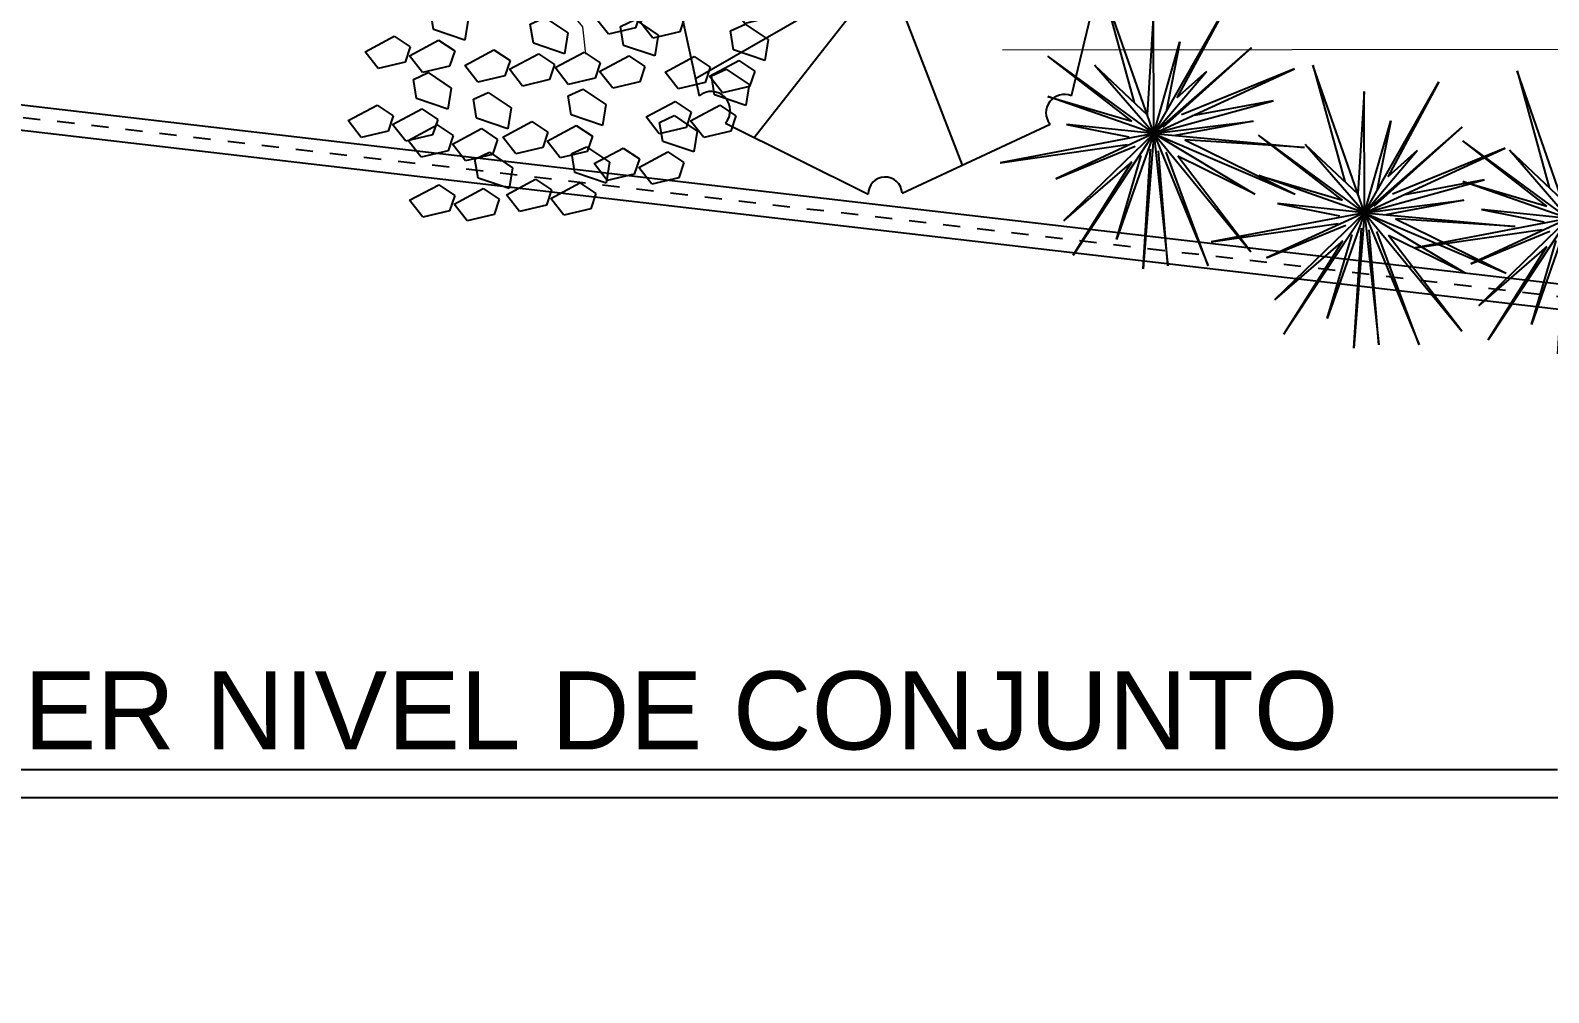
# Model space of a CAD drawing. Header units: feet. Extents: x 1019 to 2236, y -546 to 122.
# Drawn here: x 1074.06 to 1082.92, y -522.69 to -517.08 of the extents above; entities that cross this region are included whole.
import ezdxf

# ---------------------------------------------------------------- set-up
doc = ezdxf.new("R2010")
doc.units = ezdxf.units.FT
doc.header["$LTSCALE"] = 0.05
doc.header["$MEASUREMENT"] = 0
doc.linetypes.add('DASHDOT', pattern=[25.4, 12.7, -6.35, 0, -6.35])
for name, color, linetype, lineweight in [('A-GENM', 8, 'Continuous', 9), ('arq-pisos', 251, 'Continuous', 5), ('None', 7, 'Continuous', 5)]:
    doc.layers.add(name, color=color, linetype=linetype, lineweight=lineweight)
for name, color, linetype in [('PISO', 8, 'Continuous'), ('SOLAR', 2, 'DASHDOT'), ('textos', 7, 'Continuous'), ('TEXXT', 2, 'Continuous')]:
    doc.layers.add(name, color=color, linetype=linetype)
doc.layers.add('PLANTS', color=7, linetype='Continuous', true_color=0x005716)
doc.styles.add('DAMIAN', font='arial.ttf', dxfattribs={"height": 0.12})

# ---------------------------------------------------------------- blocks, each defined once
blk = doc.blocks.new('Arbol200')
at = {"color": 33, "linetype": 'Continuous'}
for p, q in [((0.4574951999998916, 0.5537303999975819), (0.5337287999989598, 0.6718463999997737)), ((0.5337287999989598, 0.6718463999997737), (0.6184944000002246, 0.7262243999979517)), ((0.550641599999642, 0.5264423999993567), (0.6778007999986471, 0.6808067999980237)), ((0.6778007999986471, 0.6808067999980237), (0.8216783999996436, 0.7262243999979517)), ((-0.7032708000002571, 0.4266540000004141), (-0.8557092000001034, 0.5174819999978325)), ((0.3727367999994271, 0.3541499999984779), (0.4574951999998916, 0.5537303999975819)), ((0.4744223999989003, 0.3087359999997687), (0.550641599999642, 0.5264423999993567)), ((-0.7032708000002571, 0.3268620000002528), (-0.8640756000002624, 0.4358124000002107)), ((-0.2796048000013002, 0.3722759999989619), (-0.7032708000002571, 0.4266540000004141)), ((-1.135203042679223e-14, 0.2179043999978574), (-0.2796048000013002, 0.3722759999989619)), ((0.09313559999935705, 0.09998999999843078), (0.3727367999994271, 0.3541499999984779)), ((-0.2881512000001862, 0.2541600000000443), (-0.7032708000002571, 0.3268620000002528)), ((-0.05929920000090758, 0.1362419999993989), (-0.2881512000001862, 0.2541600000000443)), ((0.3389003999993179, 0.163529999997624), (0.4744223999989003, 0.3087359999997687)), ((0.09313559999935705, 0.09998999999843078), (-1.135203042679223e-14, 0.2179043999978574)), ((-1.135203042679223e-14, -2.84147705365001e-15), (-0.05929920000090758, 0.1362419999993989)), ((0.1779083999997851, -0.01812960000170562), (0.3389003999993179, 0.163529999997624)), ((-1.135203042679223e-14, -2.84147705365001e-15), (-0.07621920000075305, -0.2541636000012687)), ((0.1779083999997851, -0.01812960000170562), (0.01691640000025246, -0.3358259999997272)), ((-0.07621920000075305, -0.2541636000012687), (-0.2202912000004403, -0.3447936000004148)), ((-0.2202912000004403, -0.3447936000004148), (-0.3389040000005593, -0.6354035999997023)), ((-0.1271628000002351, -0.3993696000001392), (-0.2372112000002857, -0.6806124000009759)), ((0.01691640000025246, -0.3358259999997272), (-0.1271628000002351, -0.3993696000001392)), ((-0.2372112000002857, -0.6806124000009759), (-0.1695492000004492, -0.8260236000005562))]:
    blk.add_line(p, q, dxfattribs=at)
at = {"layer": 'PLANTS', "linetype": 'Continuous'}
for p, q in [((-0.6969347999998831, 1.644184799998035), (-0.5788044000010018, 1.74096719999761)), ((-0.4737060000003225, 1.689757199997981), (-0.5797007999999664, 1.542340800000599)), ((-0.5788044000010018, 1.74096719999761), (-0.4737060000003225, 1.689757199997981)), ((0.09125279999879013, 1.601254799998784), (0.1497887999999762, 1.74230639999914)), ((0.1497887999999762, 1.74230639999914), (0.2666231999988554, 1.746701999997455)), ((0.2666231999988554, 1.746701999997455), (0.2426508000000353, 1.566730800000002)), ((0.2941451999993546, 1.60529399999759), (0.3346091999986924, 1.703455199999004)), ((0.3346091999986924, 1.703455199999004), (0.4226903999993624, 1.692414000000278)), ((0.4226903999993624, 1.692414000000278), (0.4858559999995009, 1.553374800000162)), ((0.4894523999990156, 1.556042399999566), (0.5479955999993649, 1.697090399998703)), ((0.5479955999993649, 1.697090399998703), (0.6648227999990808, 1.701486000000292)), ((0.6648227999990808, 1.701486000000292), (0.640857599999424, 1.521514799999565)), ((-0.9263412000002176, 1.555462799999802), (-0.8082072000001175, 1.652238000000213)), ((-0.7031088000010753, 1.601028000000585), (-0.8091072000003009, 1.453615199997873)), ((-0.8082072000001175, 1.652238000000213), (-0.7031088000010753, 1.601028000000585)), ((-0.6849720000002093, 1.556225999999512), (-0.6969347999998831, 1.644184799998035)), ((0.1432800000000384, 1.529330399999887), (0.09125279999879013, 1.601254799998784)), ((0.40936319999945, 1.464969599997855), (0.2941451999993546, 1.60529399999759)), ((0.6923411999999984, 1.560078000000428), (0.7328124000001366, 1.658235600000623)), ((0.7328124000001366, 1.658235600000623), (0.8208971999987511, 1.647197999999841)), ((0.7519428000001311, 1.501466399999842), (0.8104859999988434, 1.642518000000197)), ((0.8104859999988434, 1.642518000000197), (0.9273132000001965, 1.646910000000568)), ((0.8208971999987511, 1.647197999999841), (0.8840627999988896, 1.50816239999767)), ((0.9273132000001965, 1.646910000000568), (0.9033479999989026, 1.466942399997785)), ((0.9548351999990585, 1.505501999997429), (0.9953063999991968, 1.603659599997624)), ((0.9953063999991968, 1.603659599997624), (1.083387599999867, 1.592625599998061)), ((1.083387599999867, 1.592625599998061), (1.146553200000005, 1.453586399997945)), ((-0.9143748000009622, 1.467503999998004), (-0.9263412000002176, 1.555462799999802)), ((-0.5797007999999664, 1.542340800000599), (-0.6849720000002093, 1.556225999999512)), ((-0.4766436000010912, 1.462525199998706), (-0.3585059999997725, 1.55930759999828)), ((-0.2534147999998936, 1.508097599998652), (-0.3594059999999558, 1.360684799999214)), ((-0.3585059999997725, 1.55930759999828), (-0.2534147999998936, 1.508097599998652)), ((0.2426508000000353, 1.566730800000002), (0.1432800000000384, 1.529330399999887)), ((0.4858559999995009, 1.553374800000162), (0.40936319999945, 1.464969599997855)), ((0.5414795999986267, 1.48411439999945), (0.4894523999990156, 1.556042399999566)), ((0.640857599999424, 1.521514799999565), (0.5414795999986267, 1.48411439999945)), ((0.8075627999996754, 1.419753599997418), (0.6923411999999984, 1.560078000000428)), ((0.8840627999988896, 1.50816239999767), (0.8075627999996754, 1.419753599997418)), ((-0.8091072000003009, 1.453615199997873), (-0.9143748000009622, 1.467503999998004)), ((-0.7060499999997887, 1.373803200000472), (-0.5879160000013257, 1.470581999998828)), ((-0.5879160000013257, 1.470581999998828), (-0.4828176000006464, 1.419379199998363)), ((-0.4646807999997804, 1.374566400000182), (-0.4766436000010912, 1.462525199998706)), ((-0.2479752000001212, 1.34460719999806), (-0.1298448000012399, 1.441393199998853)), ((-0.1298448000012399, 1.441393199998853), (-0.02475000000014232, 1.390183199999225)), ((0.320921999999689, 1.360785600000596), (0.3613931999998272, 1.458957599999118)), ((0.3613931999998272, 1.458957599999118), (0.4494780000000787, 1.447909199997954)), ((0.4494780000000787, 1.447909199997954), (0.5126471999997988, 1.308877200000276)), ((0.8039771999989056, 1.429538399999726), (0.7519428000001311, 1.501466399999842)), ((0.9033479999989026, 1.466942399997785), (0.8039771999989056, 1.429538399999726)), ((1.070060399999954, 1.365181199998912), (0.9548351999990585, 1.505501999997429)), ((1.146553200000005, 1.453586399997945), (1.070060399999954, 1.365181199998912)), ((-0.9386964000001283, 1.390683599998371), (-0.7586100000013288, 1.413773999999827)), ((-0.9044280000011098, 1.278910799998991), (-0.9386964000001283, 1.390683599998371)), ((-0.7586100000013288, 1.413773999999827), (-0.6969312000003014, 1.327345199998669)), ((-0.6940800000009516, 1.285844399998675), (-0.7060499999997887, 1.373803200000472)), ((-0.4828176000006464, 1.419379199998363), (-0.5888124000002903, 1.271962799997706)), ((-0.4773852000000374, 1.255888799997771), (-0.3592548000011561, 1.352663999998182)), ((-0.3594059999999558, 1.360684799999214), (-0.4646807999997804, 1.374566400000182)), ((-0.3592548000011561, 1.352663999998182), (-0.2541564000004768, 1.301453999998554)), ((-0.2360160000000291, 1.256648399999537), (-0.2479752000001212, 1.34460719999806)), ((-0.02475000000014232, 1.390183199999225), (-0.1307447999997862, 1.242766799998569)), ((0.4361471999989476, 1.220468400000024), (0.320921999999689, 1.360785600000596)), ((0.7191287999990776, 1.31556960000016), (0.7595999999992159, 1.413741599998681)), ((0.7595999999992159, 1.413741599998681), (0.8476775999986671, 1.402693199997517)), ((0.8476775999986671, 1.402693199997517), (0.9108468000000243, 1.263661199999839)), ((0.9816263999993565, 1.26099719999838), (1.022097599999495, 1.359165599998957)), ((1.022097599999495, 1.359165599998957), (1.110175199998946, 1.348117199997793)), ((1.05933960000001, 1.270760399999924), (1.117886399999941, 1.411812000000279)), ((1.110175199998946, 1.348117199997793), (1.173337199999503, 1.209085200000115)), ((1.117886399999941, 1.411812000000279), (1.234710000000075, 1.416203999997376)), ((1.234710000000075, 1.416203999997376), (1.210744799998781, 1.236236399997867)), ((1.262231999998937, 1.274795999997511), (1.302703199999075, 1.372960800000143)), ((1.302703199999075, 1.372960800000143), (1.390784399999745, 1.361919599998143)), ((1.390784399999745, 1.361919599998143), (1.453949999999884, 1.222880399998027)), ((-0.7530696000001739, 1.258577999997939), (-0.9044280000011098, 1.278910799998991)), ((-0.9003132000012668, 1.172116799998909), (-0.7821792000011668, 1.268899199998484)), ((-0.7821792000011668, 1.268899199998484), (-0.677088000001288, 1.217689199998855)), ((-0.6969312000003014, 1.327345199998669), (-0.7530696000001739, 1.258577999997939)), ((-0.5888124000002903, 1.271962799997706), (-0.6940800000009516, 1.285844399998675)), ((-0.4654152000012004, 1.167926399998029), (-0.4773852000000374, 1.255888799997771)), ((-0.2541564000004768, 1.301453999998554), (-0.3601476000005391, 1.154037599997898)), ((-0.1307447999997862, 1.242766799998569), (-0.2360160000000291, 1.256648399999537)), ((0.269157599999005, 1.120226399998134), (0.327693600000191, 1.261277999998489)), ((0.327693600000191, 1.261277999998489), (0.4445243999994886, 1.265673600000079)), ((0.4445243999994886, 1.265673600000079), (0.4205556000002502, 1.085702399999351)), ((0.5126471999997988, 1.308877200000276), (0.4361471999989476, 1.220468400000024)), ((0.8343539999999734, 1.175255999997532), (0.7191287999990776, 1.31556960000016)), ((0.9108468000000243, 1.263661199999839), (0.8343539999999734, 1.175255999997532)), ((1.096844399999452, 1.120679999997807), (0.9816263999993565, 1.26099719999838)), ((1.111366799999621, 1.198832399999807), (1.05933960000001, 1.270760399999924)), ((1.377449999999032, 1.134475199998994), (1.262231999998937, 1.274795999997511)), ((-1.129723200001183, 1.083394799997401), (-1.011589200001083, 1.180169999997813)), ((-1.011589200001083, 1.180169999997813), (-0.9064908000004037, 1.128967200000622)), ((-0.8883540000011748, 1.084158000000386), (-0.9003132000012668, 1.172116799998909)), ((-0.677088000001288, 1.217689199998855), (-0.7830828000009318, 1.070272799998199)), ((-0.7184052000013366, 1.209023999999042), (-0.5383188000008999, 1.232114400000498)), ((-0.6841332000010992, 1.097251199999661), (-0.7184052000013366, 1.209023999999042)), ((-0.5383188000008999, 1.232114400000498), (-0.4766364000002908, 1.145689200000558)), ((0.4720391999991875, 1.124265600000214), (0.5125103999993257, 1.22241959999919)), ((0.5125103999993257, 1.22241959999919), (0.6005915999999956, 1.211385599999627)), ((0.6005915999999956, 1.211385599999627), (0.6637643999992974, 1.072346399999512)), ((1.173337199999503, 1.209085200000115), (1.096844399999452, 1.120679999997807)), ((1.210744799998781, 1.236236399997867), (1.111366799999621, 1.198832399999807)), ((1.453949999999884, 1.222880399998027), (1.377449999999032, 1.134475199998994)), ((-1.409558400000253, 1.113483599997559), (-1.305216000000121, 1.166212799997444)), ((-1.403931600000953, 0.9608759999977308), (-1.409558400000253, 1.113483599997559)), ((-1.305216000000121, 1.166212799997444), (-1.251925200000016, 0.9926423999993829)), ((-0.9064908000004037, 1.128967200000622), (-1.012489200001266, 0.9815507999999652)), ((-0.532778399999745, 1.07691839999861), (-0.6841332000010992, 1.097251199999661)), ((-0.4766364000002908, 1.145689200000558), (-0.532778399999745, 1.07691839999861)), ((-0.4897440000011669, 1.091105999998396), (-0.3096503999999299, 1.114196399999852)), ((-0.455468400001348, 0.9793331999990158), (-0.4897440000011669, 1.091105999998396)), ((-0.3601476000005391, 1.154037599997898), (-0.4654152000012004, 1.167926399998029)), ((-0.3096503999999299, 1.114196399999852), (-0.2479752000001212, 1.027771199999913)), ((0.3211848000002533, 1.048301999999236), (0.269157599999005, 1.120226399998134)), ((0.5872644000000832, 0.9839412000004784), (0.4720391999991875, 1.124265600000214)), ((0.5825880000000211, 0.9568943999987793), (0.6411275999991517, 1.097945999999135)), ((0.6411275999991517, 1.097945999999135), (0.7579584000000863, 1.102337999999506)), ((0.7579584000000863, 1.102337999999506), (0.7339895999992109, 0.9223703999999968)), ((1.289016000000072, 1.030291199998461), (1.32948720000021, 1.128459599999039)), ((1.32948720000021, 1.128459599999039), (1.417564799999661, 1.117411199997875)), ((1.417564799999661, 1.117411199997875), (1.480733999999381, 0.9783792000001965)), ((-1.117753200000709, 0.9954359999988781), (-1.129723200001183, 1.083394799997401)), ((-0.7830828000009318, 1.070272799998199), (-0.8883540000011748, 1.084158000000386)), ((-0.3411144000007084, 0.9087947999978467), (-0.22298400000019, 1.005577199997421)), ((-0.2479752000001212, 1.027771199999913), (-0.3041172000012125, 0.959003999999183)), ((-0.22298400000019, 1.005577199997421), (-0.1178928000003111, 0.9543671999977931)), ((0.4205556000002502, 1.085702399999351), (0.3211848000002533, 1.048301999999236)), ((0.6637643999992974, 1.072346399999512), (0.5872644000000832, 0.9839412000004784)), ((0.7854803999989485, 0.9609335999975854), (0.8259443999999234, 1.059094799998999)), ((0.8259443999999234, 1.059094799998999), (0.9140255999989562, 1.048053600000273)), ((0.9140255999989562, 1.048053600000273), (0.9771911999990948, 0.9090144000001572)), ((1.404244799998912, 0.8899739999978891), (1.289016000000072, 1.030291199998461)), ((-1.477641600000254, 0.8771327999987959), (-1.37329560000054, 0.9298619999986811)), ((-1.326646800001265, 0.9172079999974783), (-1.403931600000953, 0.9608759999977308)), ((-1.37329560000054, 0.9298619999986811), (-1.320008400000017, 0.7562916000006197)), ((-1.251925200000016, 0.9926423999993829), (-1.326646800001265, 0.9172079999974783)), ((-1.142078400001094, 0.918615599999245), (-0.9619920000006572, 0.941705999997427)), ((-1.012489200001266, 0.9815507999999652), (-1.117753200000709, 0.9954359999988781)), ((-0.9619920000006572, 0.941705999997427), (-0.9003096000000481, 0.8552771999995428)), ((-0.3041172000012125, 0.959003999999183), (-0.455468400001348, 0.9793331999990158)), ((-0.1178928000003111, 0.9543671999977931), (-0.2238875999999549, 0.8069508000004105)), ((0.4988339999990671, 0.8797571999999462), (0.5393051999992053, 0.9779256000005232)), ((0.5393051999992053, 0.9779256000005232), (0.6273863999998752, 0.9668771999993594)), ((0.6346151999996322, 0.8849699999998818), (0.5825880000000211, 0.9568943999987793)), ((0.6273863999998752, 0.9668771999993594), (0.6905520000000137, 0.827845199998407)), ((0.7339895999992109, 0.9223703999999968), (0.6346151999996322, 0.8849699999998818)), ((0.9006983999990438, 0.8206091999978496), (0.7854803999989485, 0.9609335999975854)), ((1.321253999999305, 0.8293967999998102), (1.379793600000073, 0.9704484000001655)), ((1.379793600000073, 0.9704484000001655), (1.496624399999371, 0.974843999998481)), ((1.480733999999381, 0.9783792000001965), (1.404244799998912, 0.8899739999978891)), ((1.496624399999371, 0.974843999998481), (1.472651999998914, 0.7948727999977534)), ((1.52414639999987, 0.8334359999986162), (1.564610399999208, 0.93159720000003)), ((1.564610399999208, 0.93159720000003), (1.652691599999878, 0.9205559999980294)), ((1.652691599999878, 0.9205559999980294), (1.715857200000016, 0.7815167999979138)), ((-1.472018400000536, 0.7245215999977489), (-1.477641600000254, 0.8771327999987959)), ((-1.107806400000857, 0.8068427999998646), (-1.142078400001094, 0.918615599999245)), ((-0.9003096000000481, 0.8552771999995428), (-0.9564516000011394, 0.7865099999988131)), ((-0.5705208000010429, 0.8200727999996131), (-0.4523904000005246, 0.9168480000000243)), ((-0.3472919999998453, 0.8656451999995596), (-0.4532904000007079, 0.7182287999989029)), ((-0.4523904000005246, 0.9168480000000243), (-0.3472919999998453, 0.8656451999995596)), ((-0.3291516000010347, 0.8208359999993233), (-0.3411144000007084, 0.9087947999978467)), ((0.6140519999991625, 0.7394399999993737), (0.4988339999990671, 0.8797571999999462)), ((0.9771911999990948, 0.9090144000001572), (0.9006983999990438, 0.8206091999978496)), ((1.014627599999937, 0.7481483999974414), (1.07317079999865, 0.8891963999998522)), ((1.07317079999865, 0.8891963999998522), (1.189994399998784, 0.8935919999981677)), ((1.189994399998784, 0.8935919999981677), (1.166032799998709, 0.7136243999986589)), ((1.217516399999283, 0.7521839999983029), (1.257987599999421, 0.850341599998498)), ((1.257987599999421, 0.850341599998498), (1.346072399999673, 0.8393075999989349)), ((1.346072399999673, 0.8393075999989349), (1.40923440000023, 0.7002683999988192)), ((-1.320008400000017, 0.7562916000006197), (-1.394730000001266, 0.6808571999987151)), ((-1.348264800000299, 0.6150203999979538), (-1.257735600000899, 0.7723979999984265)), ((-1.257735600000899, 0.7723979999984265), (-1.151604000000782, 0.7692551999985852)), ((-1.151604000000782, 0.7692551999985852), (-1.130792400001349, 0.6829559999987367)), ((-0.9564516000011394, 0.7865099999988131), (-1.107806400000857, 0.8068427999998646)), ((-0.8240904000009436, 0.6910883999982587), (-0.7059564000008435, 0.787870799997833)), ((-0.7059564000008435, 0.787870799997833), (-0.6008652000009647, 0.736660799998205)), ((-0.5585616000009508, 0.7321139999978157), (-0.5705208000010429, 0.8200727999996131)), ((-0.2238875999999549, 0.8069508000004105), (-0.3291516000010347, 0.8208359999993233)), ((0.6905520000000137, 0.827845199998407), (0.6140519999991625, 0.7394399999993737)), ((0.8122571999992828, 0.7164252000005916), (0.852728399999421, 0.8145935999978945)), ((0.852728399999421, 0.8145935999978945), (0.9408131999996725, 0.8035452000000048)), ((0.9408131999996725, 0.8035452000000048), (1.003982399999393, 0.6645131999990525)), ((1.373281199998917, 0.7574723999976384), (1.321253999999305, 0.8293967999998102)), ((1.472651999998914, 0.7948727999977534), (1.373281199998917, 0.7574723999976384)), ((1.639364399999965, 0.6931115999988804), (1.52414639999987, 0.8334359999986162)), ((1.715857200000016, 0.7815167999979138), (1.639364399999965, 0.6931115999988804)), ((-1.394730000001266, 0.6808571999987151), (-1.472018400000536, 0.7245215999977489)), ((-1.240200000000561, 0.659541599998917), (-1.135857600000429, 0.7122707999988023)), ((-1.130792400001349, 0.6829559999987367), (-1.238526000000286, 0.5747147999998531)), ((-1.135857600000429, 0.7122707999988023), (-1.082566800000325, 0.5387003999974667)), ((-1.053496800001278, 0.6023664000000252), (-0.935362800001178, 0.6991416000004363)), ((-0.935362800001178, 0.6991416000004363), (-0.8302644000004988, 0.6479387999999715)), ((-0.8121276000012698, 0.6031259999985167), (-0.8240904000009436, 0.6910883999982587)), ((-0.6008652000009647, 0.736660799998205), (-0.7068600000006084, 0.5892443999975483)), ((-0.5828796000005354, 0.6552935999981826), (-0.4027932000000987, 0.6783839999996387)), ((-0.4532904000007079, 0.7182287999989029), (-0.5585616000009508, 0.7321139999978157)), ((-0.4027932000000987, 0.6783839999996387), (-0.3411144000007084, 0.5919551999984803)), ((0.9274859999997601, 0.576108000000019), (0.8122571999992828, 0.7164252000005916)), ((1.066654799999549, 0.6762204000005994), (1.014627599999937, 0.7481483999974414)), ((1.166032799998709, 0.7136243999986589), (1.066654799999549, 0.6762204000005994)), ((1.332734399999379, 0.6118631999997859), (1.217516399999283, 0.7521839999983029)), ((1.40923440000023, 0.7002683999988192), (1.332734399999379, 0.6118631999997859)), ((1.550923200000204, 0.5889275999983482), (1.591394399998705, 0.6870959999989252)), ((1.591394399998705, 0.6870959999989252), (1.679479199998957, 0.6760511999989801)), ((1.679479199998957, 0.6760511999989801), (1.742648399998677, 0.5370191999980278)), ((-1.545080399999835, 0.6141276000002079), (-1.44073800000134, 0.6668568000000931)), ((-1.539453600000536, 0.4615200000003795), (-1.545080399999835, 0.6141276000002079)), ((-1.44073800000134, 0.6668568000000931), (-1.387447200001236, 0.4932863999987575)), ((-1.238526000000286, 0.5747147999998531), (-1.348264800000299, 0.6150203999979538)), ((-1.234573200001262, 0.5069339999990887), (-1.240200000000561, 0.659541599998917)), ((-1.041530400000386, 0.5144075999982277), (-1.053496800001278, 0.6023664000000252)), ((-0.8302644000004988, 0.6479387999999715), (-0.9362628000013613, 0.5005223999993148)), ((-0.7068600000006084, 0.5892443999975483), (-0.8121276000012698, 0.6031259999985167)), ((-0.5486111999998797, 0.5435207999988023), (-0.5828796000005354, 0.6552935999981826)), ((-0.3411144000007084, 0.5919551999984803), (-0.3972528000005809, 0.5231879999977508)), ((0.6673644000000308, 0.4667040000003879), (0.7259003999995798, 0.6077555999974691)), ((0.7259003999995798, 0.6077555999974691), (0.8427311999988774, 0.6121511999990588)), ((0.8427311999988774, 0.6121511999990588), (0.818762399999639, 0.4321799999983312)), ((1.003982399999393, 0.6645131999990525), (0.9274859999997601, 0.576108000000019)), ((1.244303999999999, 0.5076755999980349), (1.284775200000138, 0.6058475999998307)), ((1.284775200000138, 0.6058475999998307), (1.372849200000007, 0.5947991999986669)), ((1.372849200000007, 0.5947991999986669), (1.436021999999309, 0.4557671999977145)), ((1.666151999999044, 0.4486103999977757), (1.550923200000204, 0.5889275999983482)), ((-1.157288399999936, 0.4632659999988362), (-1.234573200001262, 0.5069339999990887)), ((-1.082566800000325, 0.5387003999974667), (-1.157288399999936, 0.4632659999988362)), ((-0.9362628000013613, 0.5005223999993148), (-1.041530400000386, 0.5144075999982277)), ((-0.3972528000005809, 0.5231879999977508), (-0.5486111999998797, 0.5435207999988023)), ((0.8702531999993766, 0.4707431999991939), (0.9107171999987144, 0.5688971999981702)), ((0.9107171999987144, 0.5688971999981702), (0.9987983999993844, 0.5578631999986072)), ((0.9987983999993844, 0.5578631999986072), (1.061963999999523, 0.4188239999984915)), ((1.359529199999258, 0.3673619999986812), (1.244303999999999, 0.5076755999980349)), ((1.742648399998677, 0.5370191999980278), (1.666151999999044, 0.4486103999977757)), ((-1.613167200001055, 0.3777767999981705), (-1.508817600000123, 0.4305059999980557)), ((-1.462168800000847, 0.417852000000127), (-1.539453600000536, 0.4615200000003795)), ((-1.508817600000123, 0.4305059999980557), (-1.455534000000819, 0.2569355999999942)), ((-1.387447200001236, 0.4932863999987575), (-1.462168800000847, 0.417852000000127)), ((-1.308283200000562, 0.4231908000001539), (-1.20394080000043, 0.475920000000039)), ((-1.302660000000844, 0.2705795999991067), (-1.308283200000562, 0.4231908000001539)), ((-1.20394080000043, 0.475920000000039), (-1.150650000000325, 0.3023495999987034)), ((-1.065855600000771, 0.4375835999973759), (-0.8857692000003339, 0.4606776000000508)), ((-1.031583600000533, 0.3258107999979955), (-1.065855600000771, 0.4375835999973759)), ((-0.8857692000003339, 0.4606776000000508), (-0.8240868000013619, 0.3742487999988924)), ((0.719391599999642, 0.3947795999982162), (0.6673644000000308, 0.4667040000003879)), ((0.818762399999639, 0.4321799999983312), (0.719391599999642, 0.3947795999982162)), ((0.9854711999994719, 0.3304187999994582), (0.8702531999993766, 0.4707431999991939)), ((1.061963999999523, 0.4188239999984915), (0.9854711999994719, 0.3304187999994582)), ((1.436021999999309, 0.4557671999977145), (1.359529199999258, 0.3673619999986812)), ((1.45521359999874, 0.3123323999992834), (1.513749599999926, 0.4533839999996388)), ((1.513749599999926, 0.4533839999996388), (1.630583999998805, 0.4577795999979543)), ((1.630583999998805, 0.4577795999979543), (1.606611599999985, 0.2778084000005009)), ((-1.607540400000118, 0.2251619999991789), (-1.613167200001055, 0.3777767999981705)), ((-0.8240868000013619, 0.3742487999988924), (-0.8802252000012344, 0.3054815999981628)), ((1.133229599999674, 0.2398319999985659), (1.191769199998805, 0.3808799999977026)), ((1.191769199998805, 0.3808799999977026), (1.30859999999974, 0.3852755999992922)), ((1.30859999999974, 0.3852755999992922), (1.284631199998864, 0.2053043999985647)), ((1.336114799999438, 0.2438675999994274), (1.376585999999577, 0.3420323999987857)), ((1.376585999999577, 0.3420323999987857), (1.464667200000247, 0.3309912000000594)), ((1.658095199998922, 0.3163715999980894), (1.698566399999061, 0.4145256000003399)), ((1.698566399999061, 0.4145256000003399), (1.786651199999312, 0.4034915999975027)), ((1.786651199999312, 0.4034915999975027), (1.849820399999032, 0.264452399997387)), ((-1.455534000000819, 0.2569355999999942), (-1.530252000000848, 0.1815011999980896)), ((-1.483786799999882, 0.1156644000006025), (-1.393261200000063, 0.2730419999978011)), ((-1.393261200000063, 0.2730419999978011), (-1.287129599999946, 0.2698991999979597)), ((-1.225371599999937, 0.226915200000073), (-1.302660000000844, 0.2705795999991067)), ((-1.287129599999946, 0.2698991999979597), (-1.266318000000513, 0.1835999999981112)), ((-1.150650000000325, 0.3023495999987034), (-1.225371599999937, 0.226915200000073)), ((-1.178906400000608, 0.1610783999993117), (-1.088380800000789, 0.318459599997729)), ((-1.088380800000789, 0.318459599997729), (-0.9822528000002535, 0.3153131999999431)), ((-0.8802252000012344, 0.3054815999981628), (-1.031583600000533, 0.3258107999979955)), ((-0.9822528000002535, 0.3153131999999431), (-0.9614376000012383, 0.2290175999980391)), ((0.8970335999992926, 0.2262347999989259), (0.937501199999849, 0.324403199999503)), ((0.937501199999849, 0.324403199999503), (1.025586000000101, 0.3133547999983392)), ((1.025586000000101, 0.3133547999983392), (1.088758799999402, 0.1743227999973868)), ((1.507240799999988, 0.2404080000003858), (1.45521359999874, 0.3123323999992834)), ((1.464667200000247, 0.3309912000000594), (1.527839999999548, 0.1919519999999437)), ((1.606611599999985, 0.2778084000005009), (1.507240799999988, 0.2404080000003858)), ((1.773320399999818, 0.1760471999983537), (1.658095199998922, 0.3163715999980894)), ((1.849820399999032, 0.264452399997387), (1.773320399999818, 0.1760471999983537)), ((-1.530252000000848, 0.1815011999980896), (-1.607540400000118, 0.2251619999991789)), ((-1.266318000000513, 0.1835999999981112), (-1.374047999999868, 0.07535879999922769)), ((-0.9614376000012383, 0.2290175999980391), (-1.069167600000594, 0.1207727999979369)), ((1.012258800000188, 0.08591759999835345), (0.8970335999992926, 0.2262347999989259)), ((1.088758799999402, 0.1743227999973868), (1.012258800000188, 0.08591759999835345)), ((1.185256799999286, 0.1679039999984496), (1.133229599999674, 0.2398319999985659)), ((1.284631199998864, 0.2053043999985647), (1.185256799999286, 0.1679039999984496)), ((1.451339999998697, 0.1035467999976362), (1.336114799999438, 0.2438675999994274)), ((1.527839999999548, 0.1919519999999437), (1.451339999998697, 0.1035467999976362)), ((1.684889999998802, 0.07186319999782143), (1.72536119999894, 0.1700315999983985)), ((1.72536119999894, 0.1700315999983985), (1.81344239999961, 0.1589832000005089)), ((-1.374047999999868, 0.07535879999922769), (-1.483786799999882, 0.1156644000006025)), ((-1.069167600000594, 0.1207727999979369), (-1.178906400000608, 0.1610783999993117)), ((1.362905999999737, -0.0006408000008406127), (1.403377199999875, 0.09753119999768102)), ((1.403377199999875, 0.09753119999768102), (1.491462000000126, 0.08648279999979137)), ((1.491462000000126, 0.08648279999979137), (1.554623999999046, -0.05254920000116101)), ((1.81344239999961, 0.1589832000005089), (1.876607999999748, 0.01995119999955648)), ((0.7011935999993397, -0.08703359999963424), (0.7597295999988887, 0.05401799999744696)), ((0.7597295999988887, 0.05401799999744696), (0.8765639999994049, 0.05841359999903659)), ((0.8765639999994049, 0.05841359999903659), (0.8525915999989478, -0.1215576000016909)), ((0.9040751999995222, -0.08299440000082824), (0.9445463999996604, 0.01515959999814811)), ((0.9445463999996604, 0.01515959999814811), (1.032631199999912, 0.004125599998585017)), ((1.032631199999912, 0.004125599998585017), (1.095800399999632, -0.1349136000015306)), ((1.09084319999946, -0.1051596000001183), (1.14938639999981, 0.03588839999901836)), ((1.14938639999981, 0.03588839999901836), (1.266213599999526, 0.04028400000060799)), ((1.266213599999526, 0.04028400000060799), (1.242248399999869, -0.139683600002175)), ((1.800107999998897, -0.06845399999947686), (1.684889999998802, 0.07186319999782143)), ((1.876607999999748, 0.01995119999955648), (1.800107999998897, -0.06845399999947686)), ((-1.536742800001241, -0.08989559999936601), (-1.445896800001003, -0.01631519999973818)), ((-1.445896800001003, -0.01631519999973818), (-1.357135200000823, -0.1747044000021589)), ((1.019304, -0.223318800000564), (0.9040751999995222, -0.08299440000082824)), ((1.293735600000025, -0.101124000002531), (1.334206800000163, -0.002966400002335944)), ((1.334206800000163, -0.002966400002335944), (1.422287999999196, -0.01400040000189904)), ((1.478127599999413, -0.1409544000001944), (1.362905999999737, -0.0006408000008406127)), ((1.422287999999196, -0.01400040000189904), (1.485453599999334, -0.1530396000020147)), ((1.554623999999046, -0.05254920000116101), (1.478127599999413, -0.1409544000001944)), ((-1.498996800000361, -0.2378772000014606), (-1.536742800001241, -0.08989559999936601)), ((-1.011567600000319, -0.2259432000017142), (-0.9207216000000811, -0.1523592000008676)), ((-0.9207216000000811, -0.1523592000008676), (-0.83196360000112, -0.3107484000000141)), ((0.7532207999989509, -0.158958000001806), (0.7011935999993397, -0.08703359999963424)), ((0.8525915999989478, -0.1215576000016909), (0.7532207999989509, -0.158958000001806)), ((1.095800399999632, -0.1349136000015306), (1.019304, -0.223318800000564)), ((1.142870399999071, -0.1770876000002346), (1.09084319999946, -0.1051596000001183)), ((1.242248399999869, -0.139683600002175), (1.142870399999071, -0.1770876000002346)), ((1.40895360000012, -0.241444800001048), (1.293735600000025, -0.101124000002531)), ((1.485453599999334, -0.1530396000020147), (1.40895360000012, -0.241444800001048)), ((-1.414231200000734, -0.2642292000004118), (-1.498996800000361, -0.2378772000014606)), ((-1.357135200000823, -0.1747044000021589), (-1.414231200000734, -0.2642292000004118)), ((-1.206395999999961, -0.3076056000001727), (-1.11555000000136, -0.2340252000005449)), ((-1.11555000000136, -0.2340252000005449), (-1.026792000000762, -0.3924108000017469)), ((-0.9738216000010764, -0.3739212000025901), (-1.011567600000319, -0.2259432000017142)), ((-0.6219180000001984, -0.3167639999999693), (-0.5310684000003788, -0.2431836000003414)), ((-0.5310684000003788, -0.2431836000003414), (-0.4423103999997806, -0.4015727999994879)), ((0.9308699999994018, -0.3275028000010962), (0.97134119999954, -0.2293344000005191)), ((0.97134119999954, -0.2293344000005191), (1.05942240000021, -0.240382800001683)), ((1.05942240000021, -0.240382800001683), (1.122587999998711, -0.3794147999993612)), ((1.320519599999523, -0.3456323999995248), (1.360990799999661, -0.2474604000010032)), ((1.360990799999661, -0.2474604000010032), (1.449068399999112, -0.258508800002167)), ((-1.553353200001049, -0.3353039999998174), (-1.46250360000123, -0.2617164000010263)), ((-1.46250360000123, -0.2617164000010263), (-1.373745600000632, -0.4201128000026102)), ((-1.168650000000719, -0.4555836000010486), (-1.206395999999961, -0.3076056000001727)), ((-0.83196360000112, -0.3107484000000141), (-0.8890559999998117, -0.4002732000015413)), ((-0.5841720000009558, -0.4647420000008452), (-0.6219180000001984, -0.3167639999999693)), ((1.046087999999497, -0.4678200000016687), (0.9308699999994018, -0.3275028000010962)), ((1.449068399999112, -0.258508800002167), (1.512237599998832, -0.3975407999998452)), ((-1.515610799999751, -0.4832820000006933), (-1.553353200001049, -0.3353039999998174)), ((-1.371513600001356, -0.5641631999998963), (-1.316278800001248, -0.3912047999994712)), ((-1.316278800001248, -0.3912047999994712), (-1.211882400000843, -0.3718548000004404)), ((-1.211882400000843, -0.3718548000004404), (-1.173308400001235, -0.4518071999995328)), ((-1.026792000000762, -0.3924108000017469), (-1.083884400001091, -0.4819355999999999)), ((-1.028178000000127, -0.4713480000009468), (-0.9373319999998897, -0.3977604000021557)), ((-0.8890559999998117, -0.4002732000015413), (-0.9738216000010764, -0.3739212000025901)), ((-0.9373319999998897, -0.3977604000021557), (-0.848570400001347, -0.5561568000004655)), ((-0.4423103999997806, -0.4015727999994879), (-0.4994064000013281, -0.4910976000010151)), ((1.122587999998711, -0.3794147999993612), (1.046087999999497, -0.4678200000016687)), ((1.435744799998781, -0.4859460000021528), (1.320519599999523, -0.3456323999995248)), ((1.512237599998832, -0.3975407999998452), (1.435744799998781, -0.4859460000021528)), ((-1.430841600000542, -0.5096304000016999), (-1.515610799999751, -0.4832820000006933)), ((-1.373745600000632, -0.4201128000026102), (-1.430841600000542, -0.5096304000016999)), ((-1.173308400001235, -0.4518071999995328), (-1.255730399999822, -0.5803668000011413)), ((-1.22300639999977, -0.5530103999994054), (-1.132160400001169, -0.4794228000006143)), ((-1.083884400001091, -0.4819355999999999), (-1.168650000000719, -0.4555836000010486)), ((-1.132160400001169, -0.4794228000006143), (-1.043402400000571, -0.6378192000021982)), ((-0.9904356000004668, -0.6193295999997672), (-1.028178000000127, -0.4713480000009468)), ((-0.6385284000000069, -0.5621724000004206), (-0.5476823999997691, -0.4885848000016295)), ((-0.4994064000013281, -0.4910976000010151), (-0.5841720000009558, -0.4647420000008452)), ((-0.5476823999997691, -0.4885848000016295), (-0.4589208000012263, -0.6469776000019948)), ((-1.384308000000976, -0.6436296000014436), (-1.293458400001157, -0.570045600000597)), ((-1.255730399999822, -0.5803668000011413), (-1.371513600001356, -0.5641631999998963)), ((-1.293458400001157, -0.570045600000597), (-1.204700400000559, -0.7284384000009623)), ((-1.185264000000109, -0.7009920000015), (-1.22300639999977, -0.5530103999994054)), ((-0.848570400001347, -0.5561568000004655), (-0.9056664000012573, -0.6456743999995552)), ((-0.8463420000000155, -0.7002035999998071), (-0.791107199999908, -0.5272488000006006)), ((-0.791107199999908, -0.5272488000006006), (-0.6867108000011398, -0.5078988000015698)), ((-0.6867108000011398, -0.5078988000015698), (-0.6481332000003135, -0.5878512000006623)), ((-0.6007860000003461, -0.7101504000012965), (-0.6385284000000069, -0.5621724000004206)), ((-1.346562000000097, -0.7916076000023196), (-1.384308000000976, -0.6436296000014436)), ((-1.043402400000571, -0.6378192000021982), (-1.100494800000899, -0.727336800001288)), ((-1.041170400001294, -0.7818660000015398), (-0.985935600001187, -0.6089112000023333)), ((-0.9056664000012573, -0.6456743999995552), (-0.9904356000004668, -0.6193295999997672)), ((-0.985935600001187, -0.6089112000023333), (-0.8815392000007818, -0.5895612000000283)), ((-0.8815392000007818, -0.5895612000000283), (-0.8429615999999555, -0.669513600002395)), ((-0.6481332000003135, -0.5878512000006623), (-0.7305588000001193, -0.7164144000002153)), ((-0.4589208000012263, -0.6469776000019948), (-0.5160168000011367, -0.7364988000023032)), ((-0.4566888000003132, -0.791028000002555), (-0.4014575999997874, -0.6180696000021298)), ((-0.4014575999997874, -0.6180696000021298), (-0.2970575999998004, -0.5987232000010436)), ((-0.2970575999998004, -0.5987232000010436), (-0.2584836000001928, -0.678675600000136)), ((-1.204700400000559, -0.7284384000009623), (-1.261796400000469, -0.8179596000012708)), ((-1.100494800000899, -0.727336800001288), (-1.185264000000109, -0.7009920000015)), ((-0.8429615999999555, -0.669513600002395), (-0.9253871999997614, -0.798076800001948)), ((-0.7305588000001193, -0.7164144000002153), (-0.8463420000000155, -0.7002035999998071)), ((-0.8422128000002089, -0.7796772000005177), (-0.751366799999971, -0.7060968000008898)), ((-0.751366799999971, -0.7060968000008898), (-0.6626088000010099, -0.8644860000000363)), ((-0.6302844000003573, -0.7978032000010017), (-0.5394384000001196, -0.7242228000013738)), ((-0.5160168000011367, -0.7364988000023032), (-0.6007860000003461, -0.7101504000012965)), ((-0.5394384000001196, -0.7242228000013738), (-0.450673200000358, -0.8826120000005203)), ((-0.2584836000001928, -0.678675600000136), (-0.3409091999999986, -0.8072352000017445)), ((-1.400914800001203, -0.8890344000006762), (-1.310068800000965, -0.8154540000010484)), ((-1.261796400000469, -0.8179596000012708), (-1.346562000000097, -0.7916076000023196)), ((-1.310068800000965, -0.8154540000010484), (-1.221310800000367, -0.9738432000001949)), ((-0.9253871999997614, -0.798076800001948), (-1.041170400001294, -0.7818660000015398)), ((-1.037037600000269, -0.8886312000016943), (-0.9461916000000314, -0.8150508000020664)), ((-0.9461916000000314, -0.8150508000020664), (-0.8574336000010703, -0.9734363999999942)), ((-0.804470400000548, -0.9276516000001748), (-0.8422128000002089, -0.7796772000005177)), ((-0.5925384000011149, -0.9457812000018776), (-0.6302844000003573, -0.7978032000010017)), ((-0.3409091999999986, -0.8072352000017445), (-0.4566888000003132, -0.791028000002555)), ((0.06832080000020824, -0.9206675999997997), (0.09282599999932017, -0.8173584000007422)), ((0.09282599999932017, -0.8173584000007422), (0.1815479999991908, -0.8143884000004646)), ((0.1815479999991908, -0.8143884000004646), (0.2658275999996362, -0.9417419999997974)), ((-1.363176000001124, -1.037015999999497), (-1.400914800001203, -0.8890344000006762)), ((-0.9992952000006083, -1.036605600001351), (-1.037037600000269, -0.8886312000016943)), ((-0.6626088000010099, -0.8644860000000363), (-0.7197012000013386, -0.9540072000003448)), ((-0.450673200000358, -0.8826120000005203), (-0.5077764000010688, -0.9721332000008288)), ((-0.3269628000000125, -0.8877096000007468), (-0.1462104000000295, -0.8705376000023561)), ((-0.2963700000011272, -1.000544399999492), (-0.3269628000000125, -0.8877096000007468)), ((-0.1462104000000295, -0.8705376000023561), (-0.08740440000075295, -0.9589428000013895)), ((0.6527987999999709, -1.020459599999961), (0.6772967999999195, -0.9171504000009036)), ((0.6772967999999195, -0.9171504000009036), (0.7660187999997902, -0.914180400000626)), ((0.7660187999997902, -0.914180400000626), (0.8502984000002356, -1.041533999999959)), ((-1.221310800000367, -0.9738432000001949), (-1.278406800000278, -1.063360800002559)), ((-1.219078800001091, -1.117889999999536), (-1.163844000000984, -0.9449316000023855)), ((-1.163844000000984, -0.9449316000023855), (-1.059447600000578, -0.9255852000012992)), ((-1.059447600000578, -0.9255852000012992), (-1.020873600000971, -1.005537600000392)), ((-0.8574336000010703, -0.9734363999999942), (-0.9145259999997619, -1.062957600000303)), ((-0.8588232000000174, -1.02508199999975), (-0.7679771999997796, -0.9514980000021779)), ((-0.7197012000013386, -0.9540072000003448), (-0.804470400000548, -0.9276516000001748)), ((-0.7679771999997796, -0.9514980000021779), (-0.6792192000008185, -1.109887200001324)), ((-0.646894800000166, -1.043208000000234), (-0.5560487999999281, -0.9696276000006064)), ((-0.5077764000010688, -0.9721332000008288), (-0.5925384000011149, -0.9457812000018776)), ((-0.5560487999999281, -0.9696276000006064), (-0.4672836000001666, -1.128016799999753)), ((-0.1457640000011565, -1.025827199999915), (-0.2963700000011272, -1.000544399999492)), ((-0.08740440000075295, -0.9589428000013895), (-0.1457640000011565, -1.025827199999915)), ((-0.1092060000013703, -1.002085200000513), (0.07154640000024984, -0.9849168000000673)), ((-0.07862400000122988, -1.114920000002533), (-0.1092060000013703, -1.002085200000513)), ((0.2042064000001005, -1.041094800001886), (0.06832080000020824, -0.9206675999997997)), ((0.07154640000024984, -0.9849168000000673), (0.1303523999995264, -1.073322000002375)), ((0.2658275999996362, -0.9417419999997974), (0.2042064000001005, -1.041094800001886)), ((0.2575187999993318, -0.9875016000009083), (0.4382711999993148, -0.9703260000012988)), ((0.2881007999994722, -1.100332800001709), (0.2575187999993318, -0.9875016000009083)), ((0.4382711999993148, -0.9703260000012988), (0.4970735999990097, -1.058731200000332)), ((-1.278406800000278, -1.063360800002559), (-1.363176000001124, -1.037015999999497)), ((-1.020873600000971, -1.005537600000392), (-1.103295600001195, -1.134100799999945)), ((-1.053648000000078, -1.134032399999708), (-0.9627984000002583, -1.06045200000008)), ((-0.9145259999997619, -1.062957600000303), (-0.9992952000006083, -1.036605600001351)), ((-0.9627984000002583, -1.06045200000008), (-0.8740404000012971, -1.218841200002501)), ((-0.8210808000003567, -1.173060000000626), (-0.8588232000000174, -1.02508199999975)), ((-0.6769871999999054, -1.253937600001885), (-0.6217523999997979, -1.080975600000241)), ((-0.6091524000005051, -1.19118600000111), (-0.646894800000166, -1.043208000000234)), ((-0.6217523999997979, -1.080975600000241), (-0.5173560000010297, -1.061629200002429)), ((-0.5173560000010297, -1.061629200002429), (-0.4787784000002033, -1.141585199999466)), ((-0.4098204000003647, -1.099105200001944), (-0.3054204000003778, -1.079758800000857)), ((-0.3054204000003778, -1.079758800000857), (-0.2668464000007702, -1.15971119999995)), ((0.1303523999995264, -1.073322000002375), (0.07198559999995952, -1.140210000002119)), ((0.4970735999990097, -1.058731200000332), (0.4387103999990244, -1.125619200000076)), ((0.4752683999988107, -1.101877200000675), (0.6560207999987937, -1.084705200002284)), ((0.7886807999986444, -1.140886800002048), (0.6527987999999709, -1.020459599999961)), ((0.6560207999987937, -1.084705200002284), (0.7148232000001257, -1.173110400001317)), ((0.8502984000002356, -1.041533999999959), (0.7886807999986444, -1.140886800002048)), ((-1.103295600001195, -1.134100799999945), (-1.219078800001091, -1.117889999999536)), ((-1.015909199999999, -1.282014000001803), (-1.053648000000078, -1.134032399999708)), ((-0.8165771999998582, -1.189929600001417), (-0.7121771999998713, -1.170583200000331)), ((-0.6792192000008185, -1.109887200001324), (-0.7363116000011473, -1.199404800000414)), ((-0.7121771999998713, -1.170583200000331), (-0.6736032000002637, -1.250535599999423)), ((-0.4787784000002033, -1.141585199999466), (-0.5612040000000093, -1.270144800001074)), ((-0.4672836000001666, -1.128016799999753), (-0.524379600000077, -1.217534400002117)), ((-0.4650516000008905, -1.272063600002369), (-0.4098204000003647, -1.099105200001944)), ((-0.2668464000007702, -1.15971119999995), (-0.3492720000005761, -1.288270800001558)), ((-0.2421936000008031, -1.168959600000747), (-0.0614412000008201, -1.151787600002356)), ((-0.2116043999998624, -1.281794399999492), (-0.2421936000008031, -1.168959600000747)), ((0.07198559999995952, -1.140210000002119), (-0.07862400000122988, -1.114920000002533)), ((-0.0614412000008201, -1.151787600002356), (-0.002638800001125208, -1.24019280000139)), ((0.1530935999989992, -1.2019175999998), (0.1775915999989479, -1.098608400000742)), ((0.1775915999989479, -1.098608400000742), (0.2663207999996189, -1.095638400000465)), ((0.2663207999996189, -1.095638400000465), (0.350593199999264, -1.222991999999797)), ((0.4387103999990244, -1.125619200000076), (0.2881007999994722, -1.100332800001709)), ((0.5058575999997514, -1.21471199999942), (0.4752683999988107, -1.101877200000675)), ((-0.8740404000012971, -1.218841200002501), (-0.9311364000012077, -1.308358800001591)), ((-0.8718119999999657, -1.362888000001843), (-0.8165771999998582, -1.189929600001417)), ((-0.7363116000011473, -1.199404800000414), (-0.8210808000003567, -1.173060000000626)), ((-0.6736032000002637, -1.250535599999423), (-0.7560288000000696, -1.379098800002251)), ((-0.5612040000000093, -1.270144800001074), (-0.6769871999999054, -1.253937600001885)), ((-0.524379600000077, -1.217534400002117), (-0.6091524000005051, -1.19118600000111)), ((-0.002638800001125208, -1.24019280000139), (-0.06099480000031007, -1.307077199999915)), ((0.2889719999997282, -1.322344800001886), (0.1530935999989992, -1.2019175999998)), ((0.350593199999264, -1.222991999999797), (0.2889719999997282, -1.322344800001886)), ((0.6564600000001405, -1.24000200000228), (0.5058575999997514, -1.21471199999942)), ((0.7148232000001257, -1.173110400001317), (0.6564600000001405, -1.24000200000228)), ((0.7630415999987121, -1.329001199999405), (0.7875395999986607, -1.225692000000348)), ((0.7875395999986607, -1.225692000000348), (0.8762687999993317, -1.22272200000007)), ((0.8762687999993317, -1.22272200000007), (0.9605411999989768, -1.350072000001458)), ((-0.9311364000012077, -1.308358800001591), (-1.015909199999999, -1.282014000001803)), ((-0.3492720000005761, -1.288270800001558), (-0.4650516000008905, -1.272063600002369)), ((-0.270579600000758, -1.401703199999613), (-0.246074400000009, -1.298394000000556)), ((-0.246074400000009, -1.298394000000556), (-0.1573524000001384, -1.295424000000278)), ((-0.06099480000031007, -1.307077199999915), (-0.2116043999998624, -1.281794399999492)), ((-0.1573524000001384, -1.295424000000278), (-0.07307280000133004, -1.422774000001666)), ((-0.02444040000010544, -1.283338800001732), (0.1563119999998775, -1.266166800000067)), ((0.006152399998779867, -1.396170000002533), (-0.02444040000010544, -1.283338800001732)), ((0.1563119999998775, -1.266166800000067), (0.2151179999991541, -1.354572000002375)), ((0.3677507999993281, -1.296039600002407), (0.5485031999993111, -1.278867600000743)), ((0.3983435999998505, -1.408874400001153), (0.3677507999993281, -1.296039600002407)), ((0.5485031999993111, -1.278867600000743), (0.6073092000002247, -1.367272799999776)), ((0.898919999999441, -1.449428400001491), (0.7630415999987121, -1.329001199999405)), ((-0.7560288000000696, -1.379098800002251), (-0.8718119999999657, -1.362888000001843)), ((-0.6658632000009788, -1.368741600002616), (-0.4851108000009957, -1.351569600000951)), ((-0.6352776000012568, -1.481576400001361), (-0.6658632000009788, -1.368741600002616)), ((-0.4851108000009957, -1.351569600000951), (-0.4263048000000822, -1.439974799999985)), ((-0.1346940000008658, -1.5221304000017), (-0.270579600000758, -1.401703199999613)), ((0.1567583999987505, -1.421460000002119), (0.006152399998779867, -1.396170000002533)), ((0.2151179999991541, -1.354572000002375), (0.1567583999987505, -1.421460000002119)), ((0.5489495999998212, -1.43416079999952), (0.3983435999998505, -1.408874400001153)), ((0.6073092000002247, -1.367272799999776), (0.5489495999998212, -1.43416079999952)), ((0.5855075999996074, -1.410418800000119), (0.7662599999995904, -1.393246800001728)), ((0.6160967999989111, -1.523253600002138), (0.5855075999996074, -1.410418800000119)), ((0.7662599999995904, -1.393246800001728), (0.825065999998867, -1.481652000000761)), ((0.9605411999989768, -1.350072000001458), (0.898919999999441, -1.449428400001491)), ((-0.4846644000004857, -1.506862799999729), (-0.6352776000012568, -1.481576400001361)), ((-0.4263048000000822, -1.439974799999985), (-0.4846644000004857, -1.506862799999729)), ((-0.4481064000006995, -1.483117200002382), (-0.2673540000007165, -1.465948800001937)), ((-0.4175244000005591, -1.595955600002347), (-0.4481064000006995, -1.483117200002382)), ((-0.2673540000007165, -1.465948800001937), (-0.2085479999998028, -1.55435400000097)), ((-0.07307280000133004, -1.422774000001666), (-0.1346940000008658, -1.5221304000017)), ((0.825065999998867, -1.481652000000761), (0.7667064000001005, -1.548540000000506)), ((-0.2085479999998028, -1.55435400000097), (-0.2669148000010068, -1.621242000000714)), ((0.7667064000001005, -1.548540000000506), (0.6160967999989111, -1.523253600002138)), ((-0.2669148000010068, -1.621242000000714), (-0.4175244000005591, -1.595955600002347))]:
    blk.add_line(p, q, dxfattribs=at)
blk = doc.blocks.new('ARBOL4')
at = {"layer": 'PLANTS'}
for p, q in [((0.1899800000000766, 0.4429339999996671), (-0.1577720000000511, 0.4574759999995592)), ((-0.2152249999999469, 0.439233999999459), (-0.4456980000000215, 0.1737880000000303)), ((-0.1720059999998114, 0.4302120000001821), (-2.842170943040401e-14, -2.842170943040401e-14)), ((0.4654390000000319, 0.1266879999993478), (0.2585340000000258, 0.409627999999401)), ((-2.842170943040401e-14, -2.842170943040401e-14), (0.3816190000001995, 0.241315999999614)), ((-0.4742929999997898, 0.08768700000015883), (-0.409358999999796, -0.2639520000002733)), ((0.392021000000085, -0.274733000000225), (0.4821400000000438, 0.05578199999942512)), ((-2.842170943040401e-14, -2.842170943040401e-14), (-0.4366259999997339, -0.1162990000002821)), ((-0.3737299999998243, -0.2515890000004504), (-2.842170943040401e-14, -2.842170943040401e-14)), ((-2.842170943040401e-14, -2.842170943040401e-14), (-0.03092599999993695, -0.456175000000286)), ((0.4102560000000892, -0.2078570000003594), (-2.842170943040401e-14, -2.842170943040401e-14)), ((-2.842170943040401e-14, -2.842170943040401e-14), (0.3113290000000859, -0.3563519999998164)), ((-0.3758429999998327, -0.3099650000004033), (-0.04903399999969338, -0.4845290000003217)), ((0.01192100000022833, -0.4854180000002373), (0.3453370000001712, -0.3416919999999948))]:
    blk.add_line(p, q, dxfattribs=at)
for centre, radius, start, end in [((-0.1890739999999198, 0.4564700000000528), 0.031319, 213.3860779999999, 1.840691), ((0.2283990000000529, 0.4348030000000733), 0.03927, 168.050674, 320.127319), ((-0.473469999999935, 0.1352120000001094), 0.047533, 269.007996, 54.24858100000002), ((0.4743880000000615, 0.09137699999971005), 0.036427, 104.220505, 282.2873540000001), ((-2.842170943040401e-14, -2.842170943040401e-14), 0.01, 0, 180), ((-2.842170943040401e-14, -2.842170943040401e-14), 0.01, 180, 0), ((-0.3836719999999616, -0.2804550000001029), 0.030531, 284.858551, 147.280869), ((0.3713179999999454, -0.3100519999998426), 0.04094, 59.622765, 230.608597), ((-0.01854299999970976, -0.4840420000000734), 0.030495, 357.413361, 180.915833)]:
    blk.add_arc(centre, radius, start, end, dxfattribs=at)
blk = doc.blocks.new('T36')
at = {"color": 86, "linetype": 'Continuous'}
for p, q in [((-0.003432332799093274, -0.009416746714123292), (-0.05411833279913481, 0.4721182532857711)), ((-0.05411833279913481, 0.4721182532857711), (-0.003432332799093274, 0.09195825328606588)), ((-0.003432332799093274, -0.009416746714123292), (0.0979426672010959, 0.4721182532857711)), ((-0.003432332799093274, 0.09195825328606588), (0.0979426672010959, 0.4721182532857711)), ((-0.003432332799093274, -0.009416746714123292), (-0.2936033327991936, 0.3918132532853633)), ((-0.2936033327991936, 0.3918132532853633), (-0.07946333279915052, 0.06661425328547921)), ((-0.003432332799093274, -0.009416746714123292), (-0.1808393327987687, 0.3453992532859047)), ((-0.1808393327987687, 0.3453992532859047), (-0.08295933279896417, 0.1006982532853726)), ((-0.003432332799093274, -0.009416746714123292), (0.3071196672008227, 0.3692682532855542)), ((-0.003432332799093274, -0.009416746714123292), (0.1232876672011116, 0.3453992532859047)), ((0.3071196672008227, 0.3692682532855542), (0.05262866720113379, 0.08037125328519323)), ((0.1232876672011116, 0.3453992532859047), (0.05262866720113379, 0.08037125328519323)), ((-0.003432332799093274, -0.009416746714123292), (-0.1048083327991662, 0.2947102532853023)), ((-0.1048083327991662, 0.2947102532853023), (-0.01067333279888771, 0.05937325328523002)), ((-0.003432332799093274, -0.009416746714123292), (-0.3329043327989893, 0.244022253285948)), ((-0.3329043327989893, 0.244022253285948), (-0.02877533279888667, 0.01592625328521535)), ((-0.003432332799093274, -0.009416746714123292), (0.3767286672009504, 0.244022253285948)), ((0.3767286672009504, 0.244022253285948), (0.04725666720105437, 0.04126925328546349)), ((-0.003432332799093274, -0.009416746714123292), (-0.4596243327991942, 0.1426462532854202)), ((-0.4596243327991942, 0.1426462532854202), (-0.130153332799182, 0.04126925328546349)), ((-0.003432332799093274, -0.009416746714123292), (-0.2315283327989164, 0.1173032532860816)), ((-0.2315283327989164, 0.1173032532860816), (-0.130153332799182, 0.04126925328546349)), ((-0.003432332799093274, -0.009416746714123292), (0.4020736672009662, 0.1173032532860816)), ((0.4020736672009662, 0.1173032532860816), (0.04725666720105437, 0.01592625328521535)), ((-0.003432332799093274, -0.009416746714123292), (-0.3075593327989736, 0.01592625328521535)), ((-0.3075593327989736, 0.01592625328521535), (-0.07946333279915052, 0.01592625328521535)), ((-0.003432332799093274, -0.009416746714123292), (0.4274166672012143, 0.04126925328546349)), ((0.4274166672012143, 0.04126925328546349), (0.04725666720105437, -0.009416746714123292)), ((-0.003432332799093274, -0.009416746714123292), (-0.4342793327991785, -0.2628577467139621)), ((-0.003432332799093274, -0.009416746714123292), (-0.3835923327987985, -0.08544974671440286)), ((-0.3835923327987985, -0.08544974671440286), (-0.0585393327987731, -0.04183474671390286)), ((-0.003432332799093274, -0.009416746714123292), (-0.1808393327987687, -0.3895787467145055)), ((-0.003432332799093274, -0.009416746714123292), (-0.1808393327987687, -0.2375127467139464)), ((-0.1808393327987687, -0.2375127467139464), (-0.0585393327987731, -0.04183474671390286)), ((-0.003432332799093274, -0.009416746714123292), (-0.05411833279913481, -0.3642337467144898)), ((-0.003432332799093274, -0.009416746714123292), (0.1832206672011125, -0.472459746714776)), ((-0.003432332799093274, -0.009416746714123292), (0.4274166672012143, -0.1868267467143596)), ((-0.003432332799093274, -0.009416746714123292), (0.02191266720092244, -0.2882027467139778)), ((-0.003432332799093274, -0.009416746714123292), (0.3513836672009347, -0.06010674671415472)), ((-0.003432332799093274, -0.009416746714123292), (0.1993206672009364, -0.2882027467139778)), ((-0.003432332799093274, -0.009416746714123292), (0.326038667200919, -0.2375127467139464)), ((0.3513836672009347, -0.06010674671415472), (0.07259966720084776, -0.03476174671413901)), ((-0.4342793327991785, -0.2628577467139621), (-0.08867933279907447, -0.09005774671459221)), ((-0.02877533279888667, -0.08544974671440286), (-0.1808393327987687, -0.3895787467145055)), ((-0.05411833279913481, -0.3642337467144898), (-0.02877533279888667, -0.08544974671440286)), ((0.02191266720092244, -0.2882027467139778), (0.02191266720092244, -0.08544974671440286)), ((0.1993206672009364, -0.2882027467139778), (0.04725666720105437, -0.06010674671415472)), ((0.1832206672011125, -0.472459746714776), (0.04725666720105437, -0.08544974671440286)), ((0.4274166672012143, -0.1868267467143596), (0.0979426672010959, -0.06010674671415472)), ((0.0979426672010959, -0.06010674671415472), (0.326038667200919, -0.2375127467139464))]:
    blk.add_line(p, q, dxfattribs=at)
blk = doc.blocks.new('Arbol222')
at = {"layer": 'PLANTS', "lineweight": 15, "xscale": 1.5, "yscale": 1.5, "zscale": 1.5}
blk.add_blockref('T36', (0.005148499198639911, 0.01412512007118494), dxfattribs=at)
blk = doc.blocks.new('A$C7FF54E45')
at = {"layer": 'SOLAR', "linetype": 'Continuous', "ltscale": 0.15}
blk.add_lwpolyline([(66.12439063489487, 33.19073778585782), (34.85326115934302, 30.69303219857058), (7.64207501328726, 28.4957053047721), (3.319787832314888, 28.11882106983016), (3.337749360746864, 28.27095638539677), (7.629523272532112, 28.64517999885947), (34.84118782851991, 30.8425455246751), (66.26041392086577, 33.35208002717455), (68.07844138191501, 13.24573084471501), (60.53048330554344, 11.74891307491532), (47.10206688813489, 9.085955476254487), (34.37258560389824, 6.546204599224227), (24.07346573315488, 4.556692042189896), (22.00701846450744, 4.130631699119592), (9.48062037922141, 1.695746566919575), (-0.01846821274951078, -0.1564250363915347), (-1.382724974519078e-07, 7.571654450089227e-07)], dxfattribs=at)
at = {"layer": 'SOLAR', "ltscale": 0.03}
blk.add_lwpolyline([(3.342090906178328, 28.19605037381348), (7.635799142909406, 28.57044265181576), (34.84722449393146, 30.76778886162284), (66.11763627584796, 33.26543715339218), (67.91689886889199, 13.36661673304383), (60.5013053518505, 11.89604786692011), (47.07280333487989, 9.233073293211948), (34.34368576593803, 6.693394983650723), (24.0440946311177, 4.70379139109), (21.97756189070714, 4.277713425441434), (9.45199902991493, 1.842990644436725), (-1.382724974519078e-07, 7.571654450089227e-07), (3.327512875918927, 28.18425269225123)], dxfattribs=at)

msp = doc.modelspace()

# ---------------------------------------------------------------- hatches: boundary and pattern name
at = {"layer": 'arq-pisos'}
h = msp.add_hatch(dxfattribs=at)
h.set_pattern_fill('AR-HBONE', color=256, scale=0.06, angle=90)
h.set_pattern_definition([(135, (856.056444660233, -198.7970369940207), (-0.3394112549695428, 4.742829794065559e-17), [0.72, -0.24]), (225, (855.8867390327329, -198.6273313665207), (-0.3394112549695428, 4.742829794065559e-17), [0.72, -0.24])])
edge = h.paths.add_edge_path()
edge.add_line((1079.730905651275, -513.4924376147842), (1086.907555329312, -513.4832088196675))
edge.add_line((1086.907555329312, -513.4832088196675), (1086.907553472669, -513.4817650260635))
edge.add_line((1086.907553472669, -513.4817650260636), (1095.403642876008, -513.4708395006566))
edge.add_line((1095.403642876008, -513.4708395006564), (1095.59078104905, -514.6147603876553))
edge.add_arc((1096.577662351793, -514.4533128906266), 1.000000000000257, 189.2909241103366, 252.0570126603692)
edge.add_line((1096.269591867249, -515.4046764260609), (1115.307645199016, -521.5695777452976))
edge.add_line((1115.307645199016, -521.5695777452976), (1115.615715683558, -520.61821420987))
edge.add_line((1115.615715683558, -520.6182142098701), (1097.15416385445, -514.6399955735861))
edge.add_line((1097.15416385445, -514.6399955735862), (1102.237326849413, -498.9424972389248))
edge.add_line((1102.237326849413, -498.9424972389248), (1106.806421440341, -500.4220611828057))
edge.add_line((1106.806421440341, -500.4220611828057), (1108.336575379673, -495.6619410333425))
edge.add_line((1108.336575379673, -495.6619410333426), (1107.968778069728, -495.542840929893))
edge.add_line((1107.968778069728, -495.5428409298929), (1107.482353693264, -495.5407848751037))
edge.add_line((1107.482353693264, -495.5407848751038), (1106.2494238637, -499.3482397935317))
edge.add_line((1106.2494238637, -499.3482397935315), (1101.552922467531, -497.8274189854103))
edge.add_line((1101.552922467531, -497.8274189854103), (1097.197880621865, -511.2763802301016))
edge.add_arc((1096.246517086432, -510.9683097455585), 0.9999999999998797, 270.07367932703687, 342.05701266037966, ccw=False)
edge.add_line((1096.247803032925, -511.9683089187288), (1086.442209258073, -511.9809183980824))
edge.add_line((1086.442209258073, -511.9809183980824), (1086.442209258074, -508.8114999156036))
edge.add_line((1086.442209258074, -508.8114999156037), (1084.438136138523, -508.8140770485346))
edge.add_line((1084.438136138523, -508.8140770485345), (1084.442213694378, -511.984934083482))
edge.add_line((1084.442213694378, -511.984934083482), (1079.728974874892, -511.9909950614247))
edge.add_line((1079.728974874893, -511.9909950614247), (1070.167837350125, -505.8130908328842))
edge.add_line((1070.167837350125, -505.8130908328842), (1069.93647251719, -507.7996633369936))
edge.add_line((1069.93647251719, -507.7996633369936), (1078.498197009983, -513.3317994254662))
edge.add_arc((1079.040908580941, -512.4918802920093), 0.9999999999996037, 237.1315812994204, 270.0736793270483)
edge.add_line((1079.042194527434, -513.4918794651794), (1079.730905651275, -513.4924376147842))

# ---------------------------------------------------------------- linework, layer by layer
at = {"layer": 'A-GENM'}
msp.add_line((1079.732102294093, -517.1924391352361), (1086.912313331336, -517.1832057603982), dxfattribs=at)
at = {"layer": 'TEXXT', "color": 4}
msp.add_line((1059.79332980316, -521.3861225803213), (1082.966652172428, -521.3861225803213), dxfattribs=at)
at = {"layer": 'TEXXT', "color": 3}
msp.add_line((1059.79332980316, -521.5497241692893), (1083.152195363501, -521.5497241692893), dxfattribs=at)

# ---------------------------------------------------------------- block references
at = {"layer": 'None', "lineweight": 15}
for name, p, xscale, yscale, zscale, rotation in [('Arbol200', (1076.716519503716, -516.2148285293538), 1.058244706253934, 1.058244706253934, 1.058244706253934, 258.7903459937166), ('ARBOL4', (1079.054617054806, -516.7213578483902), 2.714450404586404, 2.714450404586404, 2.714450404586404, 258.790345993717), ('Arbol222', (1080.613070147887, -517.6809766091169), 1.215642893999433, 1.215642893999433, 1.215642893999433, 258.7903459937173), ('Arbol222', (1081.842002672083, -518.1418769329493), 1.215642893999433, 1.215642893999433, 1.215642893999433, 258.7903459937173), ('Arbol222', (1083.032381171538, -518.175879408308), 1.215642893999433, 1.215642893999433, 1.215642893999433, 258.7903459937173)]:
    msp.add_blockref(name, p, dxfattribs=dict(at, xscale=xscale, yscale=yscale, zscale=zscale, rotation=rotation))
at = {"layer": 'PISO', "rotation": 168.7903459937089}
msp.add_blockref('A$C7FF54E45', (1126.403486615185, -495.6044171849925), dxfattribs=at)

# ---------------------------------------------------------------- texts
at = {"layer": 'textos', "color": 7, "insert": (1059.821503725006, -520.8148049418555), "char_height": 0.45519775875, "width": 24.2667525170009, "attachment_point": 1, "style": 'DAMIAN'}
msp.add_mtext('PLANTAS DISTRIBUCION DE GAS (G.L.P.) EN 1ER NIVEL DE CONJUNTO', dxfattribs=at)

doc.saveas('drawing.dxf')
